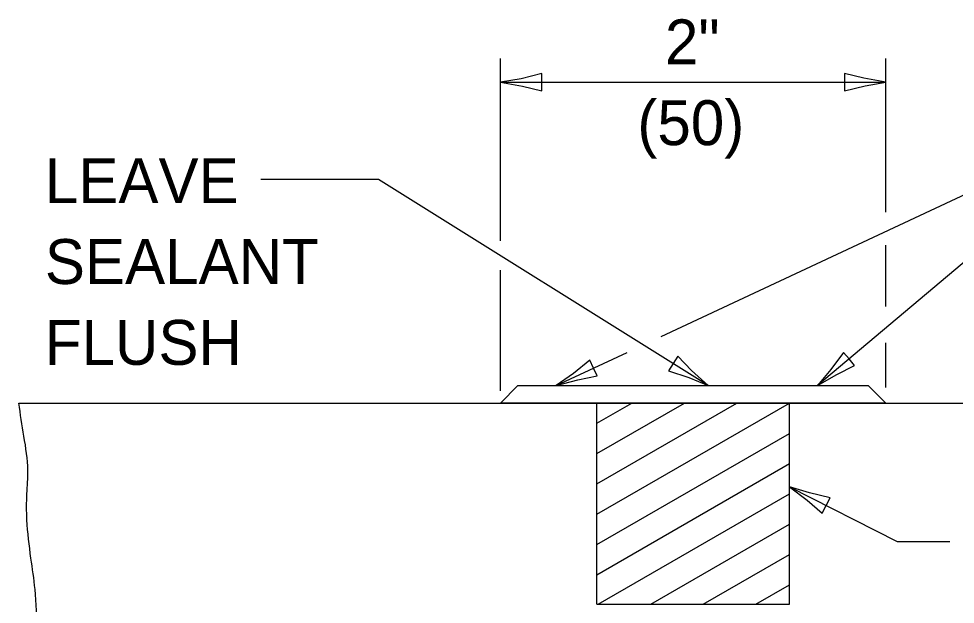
# Model space of a CAD drawing. Extents: x 0 to 2.83, y 0 to 1.83.
# Drawn here: x 0.9127 to 1.1773, y 1.3378 to 1.5034 of the extents above; entities that cross this region are included whole.
import ezdxf

# ---------------------------------------------------------------- set-up
doc = ezdxf.new("R2010")
doc.units = 0
for name, color, linetype in [('RD_Pr_Roadway_Dimensions', 7, 'Continuous'), ('RD_Pr_Roadway_Items', 7, 'Continuous'), ('RD_Pr_Roadway_Notes', 7, 'Continuous'), ('SH_General_Details', 7, 'Continuous')]:
    doc.layers.add(name, color=color, linetype=linetype)

msp = doc.modelspace()

# ---------------------------------------------------------------- linework, layer by layer
at = {"layer": 'RD_Pr_Roadway_Dimensions'}
for p, q in [((1.04878, 1.44053), (1.04878, 1.49216)), ((1.15764, 1.44866), (1.15764, 1.49216)), ((1.04878, 1.48539), (1.15764, 1.48539)), ((1.15764, 1.42202), (1.15764, 1.43937)), ((1.04878, 1.39814), (1.04878, 1.43225)), ((1.15764, 1.39906), (1.15764, 1.41172))]:
    msp.add_line(p, q, dxfattribs=at)
for points in [[(1.06044, 1.48295), (1.06044, 1.48539), (1.06044, 1.48783), (1.05461, 1.4864), (1.04878, 1.48539), (1.055, 1.48426)], [(1.14598, 1.48783), (1.14597, 1.48539), (1.14597, 1.48295), (1.15181, 1.48438), (1.15764, 1.48539), (1.15142, 1.48652)]]:
    msp.add_lwpolyline(points, close=True, dxfattribs=at)
at = {"layer": 'RD_Pr_Roadway_Items'}
for p, q in [((0.9127, 1.39471), (1.82814, 1.39471)), ((1.07599, 1.33781), (1.07599, 1.39471)), ((1.07599, 1.36329), (1.13042, 1.39471)), ((1.07599, 1.37186), (1.11558, 1.39471)), ((1.07599, 1.38043), (1.10073, 1.39471)), ((1.07599, 1.389), (1.08589, 1.39471)), ((1.13042, 1.33781), (1.13042, 1.39471)), ((1.07599, 1.35472), (1.13042, 1.38614)), ((1.07599, 1.34615), (1.13042, 1.37757)), ((1.0764, 1.33781), (1.13042, 1.369)), ((1.09124, 1.33781), (1.13042, 1.36043)), ((1.10608, 1.33781), (1.13042, 1.35186)), ((1.12093, 1.33781), (1.13042, 1.34329)), ((1.07599, 1.33781), (1.13042, 1.33781))]:
    msp.add_line(p, q, dxfattribs=at)
msp.add_lwpolyline([(1.04878, 1.39471), (1.05373, 1.39966), (1.15269, 1.39966), (1.15764, 1.39471)], close=True, dxfattribs=at)
msp.add_spline([(0.98692, 1.17204), (0.97879, 1.1789), (0.9731, 1.18289), (0.96769, 1.18687), (0.96057, 1.19143), (0.95374, 1.19769), (0.94833, 1.20253), (0.94434, 1.20651), (0.94036, 1.21079), (0.93723, 1.21534), (0.9341, 1.22018), (0.9284, 1.23299), (0.92442, 1.25007), (0.92328, 1.26886), (0.92328, 1.2868), (0.92157, 1.30473), (0.91958, 1.31897), (0.91815, 1.33007), (0.9173, 1.34202), (0.91616, 1.35085), (0.91502, 1.36167), (0.91502, 1.36907), (0.91531, 1.37562), (0.91417, 1.3853), (0.9127, 1.39471)], degree=3, dxfattribs=at)
at = {"layer": 'RD_Pr_Roadway_Notes'}
for p, q in [((1.09416, 1.41352), (1.23044, 1.4773)), ((1.23044, 1.4773), (1.13833, 1.39966)), ((1.01435, 1.45794), (0.98106, 1.45794)), ((1.10745, 1.39966), (1.01435, 1.45794)), ((1.06454, 1.39966), (1.08457, 1.40903)), ((1.13042, 1.37106), (1.1608, 1.35558)), ((1.1608, 1.35558), (1.17572, 1.35558))]:
    msp.add_line(p, q, dxfattribs=at)
for points in [[(1.09886, 1.40791), (1.09756, 1.40585), (1.09627, 1.40378), (1.10197, 1.4019), (1.10745, 1.39966), (1.10278, 1.40392)], [(1.14882, 1.40531), (1.14725, 1.40718), (1.14568, 1.40904), (1.14214, 1.40419), (1.13833, 1.39966), (1.14382, 1.4028)], [(1.07613, 1.40239), (1.0751, 1.40461), (1.07407, 1.40681), (1.06939, 1.40305), (1.06454, 1.39966), (1.07065, 1.40127)], [(1.1397, 1.36359), (1.14082, 1.36576), (1.14193, 1.36793), (1.13608, 1.36931), (1.13042, 1.37106), (1.13545, 1.36723)]]:
    msp.add_lwpolyline(points, close=True, dxfattribs=at)
at = {"layer": 'SH_General_Details'}
for p, q in [((1.05373, 1.39966), (1.04878, 1.39471)), ((1.05373, 1.39966), (1.15269, 1.39966)), ((1.15269, 1.39966), (1.15764, 1.39471))]:
    msp.add_line(p, q, dxfattribs=at)

# ---------------------------------------------------------------- texts
at = {"layer": 'RD_Pr_Roadway_Dimensions'}
for s, p in [('2"', (1.09524, 1.49047)), ('(50)', (1.08745, 1.46761))]:
    msp.add_text(s, height=0.0127, dxfattribs=at).set_placement(p)
at = {"layer": 'RD_Pr_Roadway_Notes'}
for s, p in [('LEAVE', (0.92008, 1.45122)), ('SEALANT', (0.92008, 1.42836)), ('FLUSH', (0.92008, 1.4055))]:
    msp.add_text(s, height=0.0127, dxfattribs=at).set_placement(p)

doc.saveas('drawing.dxf')
